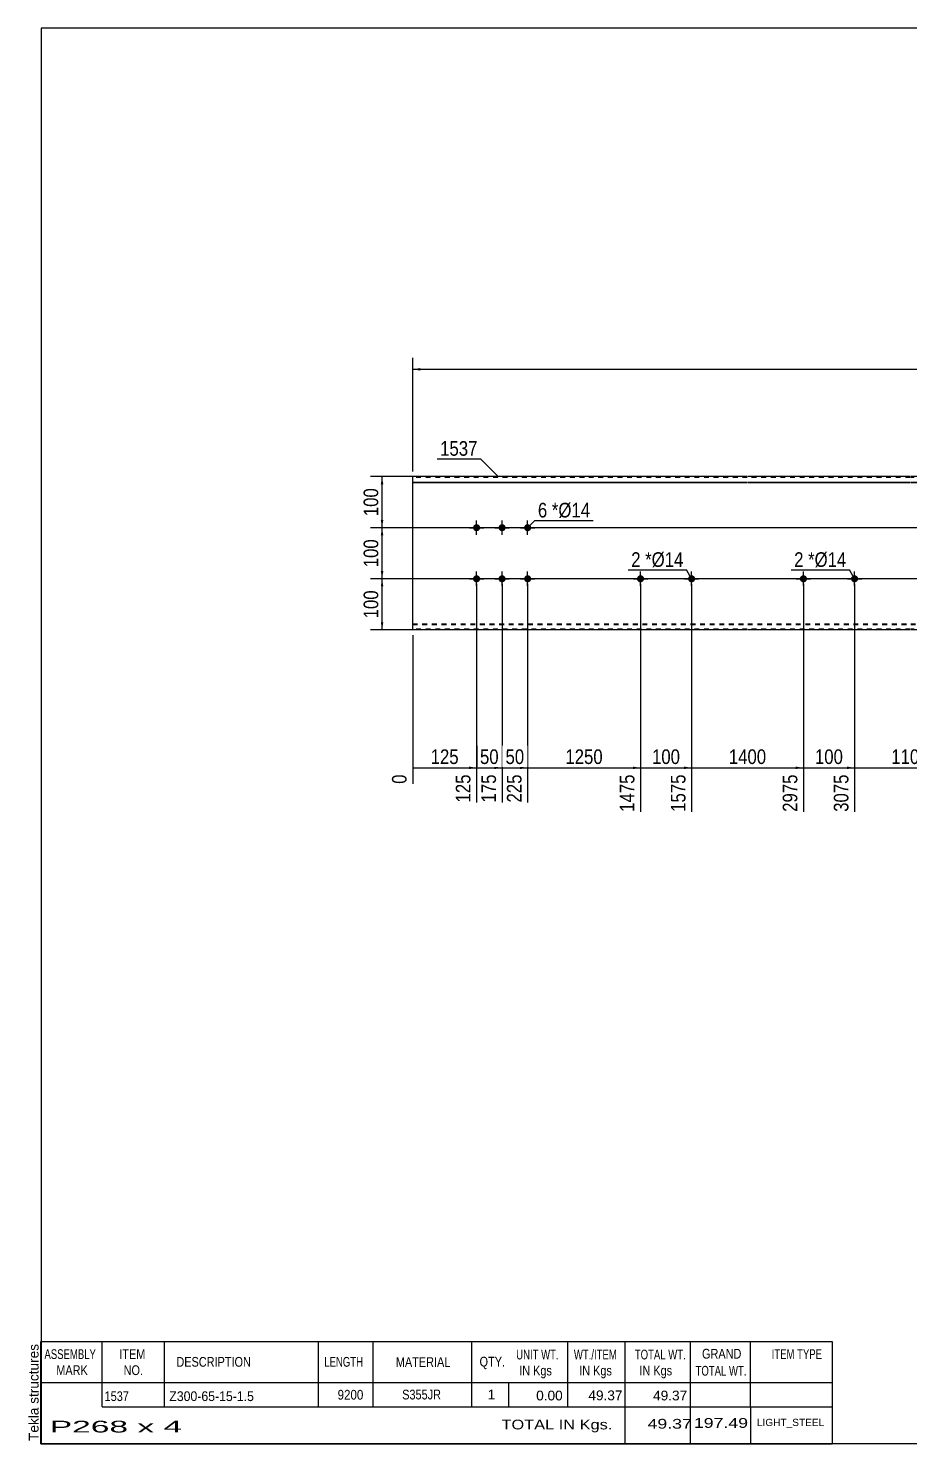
# Model space of a CAD drawing. Header units: millimetres. Extents: x -75 to 327, y -174 to 103.
# Drawn here: x -75.3 to 97.1, y -174.3 to 102.7 of the extents above; entities that cross this region are included whole.
import ezdxf

# ---------------------------------------------------------------- set-up
doc = ezdxf.new("R2010")
doc.units = ezdxf.units.MM
doc.linetypes.add('DXK_LINE_DOT1', pattern=[1.8814, 0.9407, -0.9407])
doc.styles.add('Arial', font='ARIAL.TTF', dxfattribs={"height": 0.2})
doc.styles.add('Arial Narrow', font='ARIALN.TTF', dxfattribs={"height": 0.2})

# ---------------------------------------------------------------- blocks, each defined once
blk = doc.blocks.new('Unknown-628701418-1200')
at = {"color": 5, "linetype": 'Continuous'}
for p, q in [((327.25, 102.75), (-72.75, 102.75)), ((-72.75, 102.75), (-72.75, -174.25)), ((327.25, -174.25), (327.25, 102.75)), ((-72.75, -174.25), (327.25, -174.25))]:
    blk.add_line(p, q, dxfattribs=at)
at = {"color": 174, "linetype": 'Continuous', "style": 'Arial'}
blk.add_text('Tekla structures', height=1.9102, rotation=90, dxfattribs=at).set_placement((-73.25, -173.75))
blk = doc.blocks.new('Bolt-628701418-1304 - 1220')
at = {"linetype": 'Continuous'}
for points in [[(44.6, -4.3, -1), (44.6, -5.7, -1)], [(54.6, -4.3, -1), (54.6, -5.7, -1)]]:
    blk.add_hatch(color=3, dxfattribs=at).paths.add_polyline_path(points)
at = {"color": 3, "linetype": 'Continuous'}
for p, q in [((43.2, -5), (46, -5)), ((44.6, -6.4), (44.6, -3.6)), ((53.2, -5), (56, -5)), ((54.6, -6.4), (54.6, -3.6))]:
    blk.add_line(p, q, dxfattribs=at)
blk = doc.blocks.new('Bolt-628701418-1309 - 1220')
at = {"linetype": 'Continuous'}
for points in [[(76.5, -4.3, -1), (76.5, -5.7, -1)], [(86.5, -4.3, -1), (86.5, -5.7, -1)]]:
    blk.add_hatch(color=3, dxfattribs=at).paths.add_polyline_path(points)
at = {"color": 3, "linetype": 'Continuous'}
for p, q in [((75.1, -5), (77.9, -5)), ((76.5, -6.4), (76.5, -3.6)), ((85.1, -5), (87.9, -5)), ((86.5, -6.4), (86.5, -3.6))]:
    blk.add_line(p, q, dxfattribs=at)
blk = doc.blocks.new('Bolt-628701418-1324 - 1220')
at = {"linetype": 'Continuous'}
for points in [[(11.8, 5, -1), (13.2, 5, -1)], [(16.8, 5, -1), (18.2, 5, -1)], [(21.8, 5, -1), (23.2, 5, -1)], [(11.8, -5, -1), (13.2, -5, -1)], [(16.8, -5, -1), (18.2, -5, -1)], [(21.8, -5, -1), (23.2, -5, -1)]]:
    blk.add_hatch(color=3, dxfattribs=at).paths.add_polyline_path(points)
at = {"color": 3, "linetype": 'Continuous'}
for p, q in [((12.5, 3.6), (12.5, 6.4)), ((17.5, 3.6), (17.5, 6.4)), ((22.5, 3.6), (22.5, 6.4)), ((11.1, 5), (13.9, 5)), ((16.1, 5), (18.9, 5)), ((21.1, 5), (23.9, 5)), ((11.1, -5), (13.9, -5)), ((12.5, -6.4), (12.5, -3.6)), ((16.1, -5), (18.9, -5)), ((17.5, -6.4), (17.5, -3.6)), ((21.1, -5), (23.9, -5)), ((22.5, -6.4), (22.5, -3.6))]:
    blk.add_line(p, q, dxfattribs=at)
blk = doc.blocks.new('Part-628701418-1340 - 1220')
at = {"color": 2, "linetype": 'Continuous'}
for p, q in [((0, -15), (0, 15)), ((33.6, 15), (0, 15)), ((0, 13.94), (33.6, 13.94)), ((65.5, 15), (33.7, 15)), ((33.7, 13.94), (65.5, 13.94)), ((97.4, 15), (65.6, 15)), ((65.6, 13.94), (97.4, 13.94)), ((118.9, 15), (97.5, 15)), ((97.5, 13.94), (118.9, 13.94)), ((150.8, 15), (119, 15)), ((119, 13.94), (150.8, 13.94)), ((182.7, 15), (150.9, 15)), ((150.9, 13.94), (182.7, 13.94)), ((234.79, 15), (182.8, 15)), ((182.8, 13.94), (234.79, 13.94)), ((278.49, 15), (234.89, 15)), ((234.89, 13.94), (278.49, 13.94)), ((292.18, 15), (278.59, 15)), ((278.59, 13.94), (292.18, 13.94)), ((292.18, 15), (292.18, -15)), ((0, 13.83), (33.6, 13.83)), ((33.7, 13.83), (65.5, 13.83)), ((65.6, 13.83), (97.4, 13.83)), ((97.5, 13.83), (118.9, 13.83)), ((119, 13.83), (150.8, 13.83)), ((150.9, 13.83), (182.7, 13.83)), ((182.8, 13.83), (234.79, 13.83)), ((234.89, 13.83), (278.49, 13.83)), ((278.59, 13.83), (292.18, 13.83)), ((33.6, -15), (0, -15)), ((65.5, -15), (33.7, -15)), ((97.4, -15), (65.6, -15)), ((118.9, -15), (97.5, -15)), ((150.8, -15), (119, -15)), ((182.7, -15), (150.9, -15)), ((234.79, -15), (182.8, -15)), ((278.49, -15), (234.89, -15)), ((292.18, -15), (278.59, -15))]:
    blk.add_line(p, q, dxfattribs=at)
at = {"color": 7, "linetype": 'DXK_LINE_DOT1'}
for p, q in [((33.6, 14.85), (0, 14.85)), ((65.5, 14.85), (33.7, 14.85)), ((97.4, 14.85), (65.6, 14.85)), ((118.9, 14.85), (97.5, 14.85)), ((150.8, 14.85), (119, 14.85)), ((182.7, 14.85), (150.9, 14.85)), ((234.79, 14.85), (182.8, 14.85)), ((278.49, 14.85), (234.89, 14.85)), ((292.18, 14.85), (278.59, 14.85)), ((0, -13.84), (33.6, -13.84)), ((33.7, -13.84), (65.5, -13.84)), ((65.6, -13.84), (97.4, -13.84)), ((97.5, -13.84), (118.9, -13.84)), ((119, -13.84), (150.8, -13.84)), ((150.9, -13.84), (182.7, -13.84)), ((182.8, -13.84), (234.79, -13.84)), ((234.89, -13.84), (278.49, -13.84)), ((278.59, -13.84), (292.18, -13.84)), ((0, -13.94), (33.6, -13.94)), ((33.6, -14.85), (0, -14.85)), ((33.7, -13.94), (65.5, -13.94)), ((65.5, -14.85), (33.7, -14.85)), ((65.6, -13.94), (97.4, -13.94)), ((97.4, -14.85), (65.6, -14.85)), ((97.5, -13.94), (118.9, -13.94)), ((118.9, -14.85), (97.5, -14.85)), ((119, -13.94), (150.8, -13.94)), ((150.8, -14.85), (119, -14.85)), ((150.9, -13.94), (182.7, -13.94)), ((182.7, -14.85), (150.9, -14.85)), ((182.8, -13.94), (234.79, -13.94)), ((234.79, -14.85), (182.8, -14.85)), ((234.89, -13.94), (278.49, -13.94)), ((278.49, -14.85), (234.89, -14.85)), ((278.59, -13.94), (292.18, -13.94)), ((292.18, -14.85), (278.59, -14.85))]:
    blk.add_line(p, q, dxfattribs=at)
blk = doc.blocks.new('StraightDimension-628701418-2064 - 1220')
at = {"linetype": 'Continuous'}
blk.add_hatch(color=7, dxfattribs=at).paths.add_polyline_path([(16, -41.75), (17.5, -42), (16, -42.25)])
at = {"color": 7, "linetype": 'Continuous'}
for p, q in [((12.5, -6), (12.5, -48.78)), ((17.5, -6), (17.5, -48.78)), ((12.5, -42), (17.5, -42))]:
    blk.add_line(p, q, dxfattribs=at)
at = {"color": 0}
blk.add_wipeout([(17.43, -41.85), (17.43, -37.65), (12.57, -37.65), (12.57, -41.85)], dxfattribs=at)
at = {"color": 3, "style": 'Arial Narrow'}
blk.add_text('50', height=2.863, dxfattribs=at).set_placement((13.17, -41.25))
at = {"color": 0, "linetype": 'Continuous'}
blk.add_wipeout([(16.9, -42.7), (12.7, -42.7), (12.7, -49.38), (16.9, -49.38)], dxfattribs=at)
at = {"color": 3, "linetype": 'Continuous', "style": 'Arial Narrow'}
blk.add_text('175', height=2.863, rotation=90.0002, dxfattribs=at).set_placement((16.3, -48.78))
blk = doc.blocks.new('StraightDimension-628701418-2059 - 1220')
at = {"linetype": 'Continuous'}
blk.add_hatch(color=7, dxfattribs=at).paths.add_polyline_path([(85, -41.75), (86.5, -42), (85, -42.25)])
at = {"color": 7, "linetype": 'Continuous'}
for p, q in [((76.5, -6), (76.5, -50.61)), ((86.5, -6), (86.5, -50.61)), ((76.5, -42), (86.5, -42))]:
    blk.add_line(p, q, dxfattribs=at)
at = {"color": 0}
blk.add_wipeout([(84.84, -41.85), (84.84, -37.65), (78.15, -37.65), (78.15, -41.85)], dxfattribs=at)
at = {"color": 3, "style": 'Arial Narrow'}
blk.add_text('100', height=2.863, dxfattribs=at).set_placement((78.75, -41.25))
at = {"color": 0, "linetype": 'Continuous'}
blk.add_wipeout([(85.9, -42.7), (81.7, -42.7), (81.7, -51.21), (85.9, -51.21)], dxfattribs=at)
at = {"color": 3, "linetype": 'Continuous', "style": 'Arial Narrow'}
blk.add_text('3075', height=2.863, rotation=90.0002, dxfattribs=at).set_placement((85.3, -50.61))
blk = doc.blocks.new('StraightDimension-628701418-2060 - 1220')
at = {"linetype": 'Continuous'}
blk.add_hatch(color=7, dxfattribs=at).paths.add_polyline_path([(75, -41.75), (76.5, -42), (75, -42.25)])
at = {"color": 7, "linetype": 'Continuous'}
for p, q in [((54.6, -6), (54.6, -50.61)), ((76.5, -6), (76.5, -50.61)), ((54.6, -42), (76.5, -42))]:
    blk.add_line(p, q, dxfattribs=at)
at = {"color": 0}
blk.add_wipeout([(69.8, -41.85), (69.8, -37.65), (61.29, -37.65), (61.29, -41.85)], dxfattribs=at)
at = {"color": 0, "linetype": 'Continuous'}
blk.add_wipeout([(75.9, -42.7), (71.7, -42.7), (71.7, -51.21), (75.9, -51.21)], dxfattribs=at)
at = {"color": 3, "style": 'Arial Narrow'}
blk.add_text('1400', height=2.863, dxfattribs=at).set_placement((61.89, -41.25))
at = {"color": 3, "linetype": 'Continuous', "style": 'Arial Narrow'}
blk.add_text('2975', height=2.863, rotation=90.0002, dxfattribs=at).set_placement((75.3, -50.61))
blk = doc.blocks.new('StraightDimension-628701418-2058 - 1220')
at = {"linetype": 'Continuous'}
blk.add_hatch(color=7, dxfattribs=at).paths.add_polyline_path([(106.7, -41.75), (108.2, -42), (106.7, -42.25)])
at = {"color": 7, "linetype": 'Continuous'}
for p, q in [((86.5, -6), (86.5, -50.61)), ((108.2, -6), (108.2, -50.61)), ((86.5, -42), (108.2, -42))]:
    blk.add_line(p, q, dxfattribs=at)
at = {"color": 0}
blk.add_wipeout([(101.6, -41.85), (101.6, -37.65), (93.09, -37.65), (93.09, -41.85)], dxfattribs=at)
at = {"color": 0, "linetype": 'Continuous'}
blk.add_wipeout([(107.6, -42.7), (103.4, -42.7), (103.4, -51.21), (107.6, -51.21)], dxfattribs=at)
at = {"color": 3, "style": 'Arial Narrow'}
blk.add_text('1100', height=2.863, dxfattribs=at).set_placement((93.69, -41.25))
at = {"color": 3, "linetype": 'Continuous', "style": 'Arial Narrow'}
blk.add_text('4175', height=2.863, rotation=90.0002, dxfattribs=at).set_placement((107, -50.61))
blk = doc.blocks.new('StraightDimension-628701418-1370 - 1220')
at = {"linetype": 'Continuous'}
for points in [[(-6.25, -6.5), (-6, -5), (-5.75, -6.5)], [(-5.75, -13.5), (-6, -15), (-6.25, -13.5)]]:
    blk.add_hatch(color=7, dxfattribs=at).paths.add_polyline_path(points)
at = {"color": 7, "linetype": 'Continuous'}
for p, q in [((222.69, -5), (-8.25, -5)), ((-6, -15), (-6, -5)), ((11.5, -15), (-8.25, -15))]:
    blk.add_line(p, q, dxfattribs=at)
at = {"color": 0}
blk.add_wipeout([(-6.15, -6.66), (-10.35, -6.66), (-10.35, -13.34), (-6.15, -13.34)], dxfattribs=at)
at = {"color": 3, "style": 'Arial Narrow'}
blk.add_text('100', height=2.863, rotation=90.0002, dxfattribs=at).set_placement((-6.75, -12.74))
blk = doc.blocks.new('StraightDimension-628701418-1357 - 1220')
at = {"linetype": 'Continuous'}
for points in [[(1.5, 35.75), (0, 36), (1.5, 36.25)], [(290.68, 36.25), (292.18, 36), (290.68, 35.75)]]:
    blk.add_hatch(color=7, dxfattribs=at).paths.add_polyline_path(points)
at = {"color": 7, "linetype": 'Continuous'}
for p, q in [((0, 16), (0, 38.25)), ((292.18, 16), (292.18, 38.25)), ((0, 36), (292.18, 36))]:
    blk.add_line(p, q, dxfattribs=at)
at = {"color": 0}
blk.add_wipeout([(150.35, 36.15), (150.35, 40.35), (141.84, 40.35), (141.84, 36.15)], dxfattribs=at)
at = {"color": 3, "style": 'Arial Narrow'}
blk.add_text('9200', height=2.863, dxfattribs=at).set_placement((142.44, 36.75))
blk = doc.blocks.new('StraightDimension-628701418-1387 - 1220')
at = {"linetype": 'Continuous'}
for points in [[(-6.25, 3.5), (-6, 5), (-5.75, 3.5)], [(-5.75, -3.5), (-6, -5), (-6.25, -3.5)]]:
    blk.add_hatch(color=7, dxfattribs=at).paths.add_polyline_path(points)
at = {"color": 7, "linetype": 'Continuous'}
for p, q in [((222.69, 5), (-8.25, 5)), ((-6, -5), (-6, 5)), ((222.69, -5), (-8.25, -5))]:
    blk.add_line(p, q, dxfattribs=at)
at = {"color": 0}
blk.add_wipeout([(-6.15, 3.34), (-10.35, 3.34), (-10.35, -3.34), (-6.15, -3.34)], dxfattribs=at)
at = {"color": 3, "style": 'Arial Narrow'}
blk.add_text('100', height=2.863, rotation=90.0002, dxfattribs=at).set_placement((-6.75, -2.74))
blk = doc.blocks.new('StraightDimension-628701418-1403 - 1220')
at = {"linetype": 'Continuous'}
for points in [[(-6.25, 13.5), (-6, 15), (-5.75, 13.5)], [(-5.75, 6.5), (-6, 5), (-6.25, 6.5)]]:
    blk.add_hatch(color=7, dxfattribs=at).paths.add_polyline_path(points)
at = {"color": 7, "linetype": 'Continuous'}
for p, q in [((11.5, 15), (-8.25, 15)), ((-6, 5), (-6, 15)), ((222.69, 5), (-8.25, 5))]:
    blk.add_line(p, q, dxfattribs=at)
at = {"color": 0}
blk.add_wipeout([(-6.15, 13.34), (-10.35, 13.34), (-10.35, 6.66), (-6.15, 6.66)], dxfattribs=at)
at = {"color": 3, "style": 'Arial Narrow'}
blk.add_text('100', height=2.863, rotation=90.0002, dxfattribs=at).set_placement((-6.75, 7.26))
blk = doc.blocks.new('StraightDimension-628701418-2061 - 1220')
at = {"linetype": 'Continuous'}
blk.add_hatch(color=7, dxfattribs=at).paths.add_polyline_path([(53.1, -41.75), (54.6, -42), (53.1, -42.25)])
at = {"color": 7, "linetype": 'Continuous'}
for p, q in [((44.6, -6), (44.6, -50.61)), ((54.6, -6), (54.6, -50.61)), ((44.6, -42), (54.6, -42))]:
    blk.add_line(p, q, dxfattribs=at)
at = {"color": 0}
blk.add_wipeout([(52.94, -41.85), (52.94, -37.65), (46.25, -37.65), (46.25, -41.85)], dxfattribs=at)
at = {"color": 3, "style": 'Arial Narrow'}
blk.add_text('100', height=2.863, dxfattribs=at).set_placement((46.85, -41.25))
at = {"color": 0, "linetype": 'Continuous'}
blk.add_wipeout([(54, -42.7), (49.8, -42.7), (49.8, -51.21), (54, -51.21)], dxfattribs=at)
at = {"color": 3, "linetype": 'Continuous', "style": 'Arial Narrow'}
blk.add_text('1575', height=2.863, rotation=90.0002, dxfattribs=at).set_placement((53.4, -50.61))
blk = doc.blocks.new('StraightDimension-628701418-2062 - 1220')
at = {"linetype": 'Continuous'}
blk.add_hatch(color=7, dxfattribs=at).paths.add_polyline_path([(43.1, -41.75), (44.6, -42), (43.1, -42.25)])
at = {"color": 7, "linetype": 'Continuous'}
for p, q in [((22.5, -6), (22.5, -48.78)), ((44.6, -6), (44.6, -50.61)), ((22.5, -42), (44.6, -42))]:
    blk.add_line(p, q, dxfattribs=at)
at = {"color": 0}
blk.add_wipeout([(37.8, -41.85), (37.8, -37.65), (29.29, -37.65), (29.29, -41.85)], dxfattribs=at)
at = {"color": 0, "linetype": 'Continuous'}
blk.add_wipeout([(44, -42.7), (39.8, -42.7), (39.8, -51.21), (44, -51.21)], dxfattribs=at)
at = {"color": 3, "style": 'Arial Narrow'}
blk.add_text('1250', height=2.863, dxfattribs=at).set_placement((29.89, -41.25))
at = {"color": 3, "linetype": 'Continuous', "style": 'Arial Narrow'}
blk.add_text('1475', height=2.863, rotation=90.0002, dxfattribs=at).set_placement((43.4, -50.61))
blk = doc.blocks.new('StraightDimension-628701418-2063 - 1220')
at = {"linetype": 'Continuous'}
blk.add_hatch(color=7, dxfattribs=at).paths.add_polyline_path([(21, -41.75), (22.5, -42), (21, -42.25)])
at = {"color": 7, "linetype": 'Continuous'}
for p, q in [((17.5, -6), (17.5, -48.78)), ((22.5, -6), (22.5, -48.78)), ((17.5, -42), (22.5, -42))]:
    blk.add_line(p, q, dxfattribs=at)
at = {"color": 0}
blk.add_wipeout([(22.43, -41.85), (22.43, -37.65), (17.57, -37.65), (17.57, -41.85)], dxfattribs=at)
at = {"color": 3, "style": 'Arial Narrow'}
blk.add_text('50', height=2.863, dxfattribs=at).set_placement((18.17, -41.25))
at = {"color": 0, "linetype": 'Continuous'}
blk.add_wipeout([(21.9, -42.7), (17.7, -42.7), (17.7, -49.38), (21.9, -49.38)], dxfattribs=at)
at = {"color": 3, "linetype": 'Continuous', "style": 'Arial Narrow'}
blk.add_text('225', height=2.863, rotation=90.0002, dxfattribs=at).set_placement((21.3, -48.78))
blk = doc.blocks.new('StraightDimension-628701418-2065 - 1220')
at = {"linetype": 'Continuous'}
blk.add_hatch(color=7, dxfattribs=at).paths.add_polyline_path([(11, -41.75), (12.5, -42), (11, -42.25)])
at = {"color": 7, "linetype": 'Continuous'}
for p, q in [((12.5, -6), (12.5, -48.78)), ((0, -16), (0, -45.13)), ((0, -42), (12.5, -42))]:
    blk.add_line(p, q, dxfattribs=at)
at = {"color": 0}
blk.add_wipeout([(9.59, -41.85), (9.59, -37.65), (2.91, -37.65), (2.91, -41.85)], dxfattribs=at)
at = {"color": 0, "linetype": 'Continuous'}
blk.add_wipeout([(-0.6, -42.7), (-4.8, -42.7), (-4.8, -45.73), (-0.6, -45.73)], dxfattribs=at)
at = {"color": 3, "style": 'Arial Narrow'}
blk.add_text('125', height=2.863, dxfattribs=at).set_placement((3.51, -41.25))
at = {"color": 3, "linetype": 'Continuous', "style": 'Arial Narrow'}
blk.add_text('0', height=2.86, rotation=90.0002, dxfattribs=at).set_placement((-1.2, -45.13))
at = {"color": 0, "linetype": 'Continuous'}
blk.add_wipeout([(11.9, -42.7), (7.7, -42.7), (7.7, -49.38), (11.9, -49.38)], dxfattribs=at)
at = {"color": 3, "linetype": 'Continuous', "style": 'Arial Narrow'}
blk.add_text('125', height=2.863, rotation=90.0002, dxfattribs=at).set_placement((11.3, -48.78))
blk = doc.blocks.new('CBS_BOM-628701418-2233')
at = {"color": 7, "linetype": 'Continuous'}
for p, q in [((-72.78, -162.28), (-72.78, -154.28)), ((-72.78, -154.28), (82.14, -154.28)), ((-60.78, -162.28), (-60.78, -154.28)), ((-48.59, -162.28), (-48.59, -154.28)), ((-18.43, -162.28), (-18.43, -154.28)), ((-7.75, -162.28), (-7.75, -154.28)), ((11.57, -162.28), (11.57, -154.28)), ((30.37, -162.28), (30.37, -154.28)), ((41.58, -162.28), (41.58, -154.28)), ((54.37, -162.28), (54.37, -154.28)), ((66.12, -162.28), (66.12, -154.28)), ((82.14, -154.29), (82.14, -162.27)), ((-72.78, -162.28), (82.14, -162.28)), ((-72.78, -167.08), (-72.78, -162.28)), ((-60.78, -167.08), (-60.78, -162.28)), ((-48.59, -167.08), (-48.59, -162.28)), ((-18.43, -167.08), (-18.43, -162.28)), ((-7.75, -167.08), (-7.75, -162.28)), ((11.57, -167.08), (11.57, -162.28)), ((18.83, -167.08), (18.83, -162.28)), ((30.37, -167.08), (30.37, -162.28)), ((41.58, -167.08), (41.58, -162.28)), ((54.37, -167.08), (54.37, -162.28)), ((66.14, -167.08), (66.14, -162.28)), ((82.14, -162.29), (82.14, -167.08)), ((-72.78, -174.28), (-72.78, -167.1)), ((-60.78, -167.08), (82.14, -167.08)), ((41.58, -174.28), (41.58, -167.1)), ((54.37, -174.28), (54.37, -167.1)), ((66.18, -174.28), (66.18, -167.1)), ((82.14, -167.08), (82.14, -174.28)), ((-72.78, -174.28), (82.14, -174.28))]:
    blk.add_line(p, q, dxfattribs=at)
at = {"color": 3, "linetype": 'Continuous', "style": 'Arial'}
for s, height, width, p in [('ASSEMBLY', 1.91, 0.7, (-72.1, -157.71)), ('ITEM', 1.91, 0.8, (-57.45, -157.71)), ('DESCRIPTION', 1.9102, 0.8, (-46.27, -159.22)), ('LENGTH', 1.91, 0.7, (-17.32, -159.22)), ('MATERIAL', 1.91, 0.8, (-3.3, -159.26)), ('QTY.', 1.91, 0.8, (13.09, -159.18)), ('UNIT WT.', 1.91, 0.7, (20.26, -157.79)), ('WT./ITEM', 1.91, 0.7, (31.55, -157.79)), ('TOTAL WT.', 1.91, 0.7, (43.49, -157.79)), ('GRAND', 1.91, 0.8, (56.64, -157.63)), ('ITEM TYPE', 1.91, 0.7, (70.28, -157.7)), ('MARK', 1.91, 0.8, (-69.78, -160.85)), ('NO.', 1.91, 0.8, (-56.6, -160.85)), ('IN Kgs', 1.91, 0.8, (20.84, -160.92)), ('IN Kgs', 1.91, 0.8, (32.59, -160.92)), ('IN Kgs', 1.91, 0.8, (44.38, -160.92)), ('TOTAL WT.', 1.91, 0.7, (55.38, -160.97))]:
    blk.add_text(s, height=height, dxfattribs=dict(at, width=width)).set_placement(p)
at = {"color": 7, "linetype": 'Continuous', "style": 'Arial'}
for s, height, width, p in [('1537', 1.91, 0.8, (-60.32, -165.94)), ('Z300-65-15-1.5', 1.9102, 0.9, (-47.65, -165.94)), ('9200', 1.91, 0.85, (-14.71, -165.66)), ('S355JR', 1.91, 0.8, (-2.06, -165.62))]:
    blk.add_text(s, height=height, dxfattribs=dict(at, width=width)).set_placement(p)
for s, p in [('1', (14.66, -165.62)), ('0.00', (24.17, -165.81)), ('49.37', (34.39, -165.78)), ('49.37', (47.06, -165.81))]:
    blk.add_text(s, height=1.91, dxfattribs=at).set_placement(p)
at = {"color": 6, "linetype": 'Continuous', "style": 'Arial'}
for s, height, width, p in [('P268 x 4', 2.292, 2.05, (-71.06, -172.09)), ('TOTAL IN Kgs.', 1.9102, 1.2, (17.38, -171.49)), ('49.37', 1.91, 1.3, (45.97, -171.34)), ('197.49', 1.91, 1.3, (55.04, -171.18))]:
    blk.add_text(s, height=height, dxfattribs=dict(at, width=width)).set_placement(p)
blk.add_text('LIGHT_STEEL', height=1.4135, dxfattribs=at).set_placement((67.39, -170.83))
blk = doc.blocks.new('Mark-628701418-1320 - 1220')
at = {"color": 0}
blk.add_wipeout([(26.34, 7.01), (26.34, 10.01), (24.51, 10.01), (24.51, 7.01)], dxfattribs=at)
blk.add_wipeout([(26.34, 7.01), (26.34, 10.01), (24.51, 10.01), (24.51, 7.01)], dxfattribs=at)
at = {"color": 7, "linetype": 'Continuous'}
blk.add_line((22.5, 5), (23.91, 6.41), dxfattribs=at)
at = {"color": 0}
blk.add_wipeout([(28.52, 7.01), (28.52, 10.01), (27.24, 10.01), (27.24, 7.01)], dxfattribs=at)
blk.add_wipeout([(28.52, 7.01), (28.52, 10.01), (27.24, 10.01), (27.24, 7.01)], dxfattribs=at)
at = {"color": 3, "style": 'Arial Narrow'}
blk.add_text('6', height=2.86, dxfattribs=at).set_placement((24.51, 7.01))
at = {"color": 0}
blk.add_wipeout([(34.73, 7.01), (34.73, 10.01), (28.52, 10.01), (28.52, 7.01)], dxfattribs=at)
blk.add_wipeout([(34.73, 7.01), (34.73, 10.01), (28.52, 10.01), (28.52, 7.01)], dxfattribs=at)
at = {"color": 7, "linetype": 'Continuous'}
blk.add_line((23.91, 6.41), (35.33, 6.41), dxfattribs=at)
at = {"color": 3, "style": 'Arial Narrow'}
for s, height, p in [('*', 2.86, (27.24, 7.01)), ('Ø14', 2.863, (28.52, 7.01))]:
    blk.add_text(s, height=height, dxfattribs=at).set_placement(p)
blk = doc.blocks.new('Mark-628701418-1300 - 1220')
at = {"color": 0}
blk.add_wipeout([(44.61, -2.67), (44.61, 0.33), (42.78, 0.33), (42.78, -2.67)], dxfattribs=at)
blk.add_wipeout([(44.61, -2.67), (44.61, 0.33), (42.78, 0.33), (42.78, -2.67)], dxfattribs=at)
blk.add_wipeout([(46.78, -2.67), (46.78, 0.33), (45.51, 0.33), (45.51, -2.67)], dxfattribs=at)
blk.add_wipeout([(46.78, -2.67), (46.78, 0.33), (45.51, 0.33), (45.51, -2.67)], dxfattribs=at)
at = {"color": 3, "style": 'Arial Narrow'}
blk.add_text('2', height=2.86, dxfattribs=at).set_placement((42.78, -2.67))
at = {"color": 0}
blk.add_wipeout([(53, -2.67), (53, 0.33), (46.78, 0.33), (46.78, -2.67)], dxfattribs=at)
blk.add_wipeout([(53, -2.67), (53, 0.33), (46.78, 0.33), (46.78, -2.67)], dxfattribs=at)
at = {"color": 7, "linetype": 'Continuous'}
for p in [(42.18, -3.27), (54.6, -5)]:
    blk.add_line(p, (53.6, -3.27), dxfattribs=at)
at = {"color": 3, "style": 'Arial Narrow'}
for s, height, p in [('*', 2.86, (45.51, -2.67)), ('Ø14', 2.863, (46.78, -2.67))]:
    blk.add_text(s, height=height, dxfattribs=at).set_placement(p)
blk = doc.blocks.new('Mark-628701418-1305 - 1220')
at = {"color": 0}
blk.add_wipeout([(76.51, -2.67), (76.51, 0.33), (74.68, 0.33), (74.68, -2.67)], dxfattribs=at)
blk.add_wipeout([(76.51, -2.67), (76.51, 0.33), (74.68, 0.33), (74.68, -2.67)], dxfattribs=at)
blk.add_wipeout([(78.68, -2.67), (78.68, 0.33), (77.41, 0.33), (77.41, -2.67)], dxfattribs=at)
blk.add_wipeout([(78.68, -2.67), (78.68, 0.33), (77.41, 0.33), (77.41, -2.67)], dxfattribs=at)
at = {"color": 3, "style": 'Arial Narrow'}
blk.add_text('2', height=2.86, dxfattribs=at).set_placement((74.68, -2.67))
at = {"color": 0}
blk.add_wipeout([(84.9, -2.67), (84.9, 0.33), (78.68, 0.33), (78.68, -2.67)], dxfattribs=at)
blk.add_wipeout([(84.9, -2.67), (84.9, 0.33), (78.68, 0.33), (78.68, -2.67)], dxfattribs=at)
at = {"color": 7, "linetype": 'Continuous'}
for p in [(74.08, -3.27), (86.5, -5)]:
    blk.add_line(p, (85.5, -3.27), dxfattribs=at)
at = {"color": 3, "style": 'Arial Narrow'}
for s, height, p in [('*', 2.86, (77.41, -2.67)), ('Ø14', 2.863, (78.68, -2.67))]:
    blk.add_text(s, height=height, dxfattribs=at).set_placement(p)
blk = doc.blocks.new('Mark-628701418-1336 - 1220')
at = {"color": 0}
blk.add_wipeout([(12.69, 19.08), (12.69, 22.08), (5.37, 22.08), (5.37, 19.08)], dxfattribs=at)
blk.add_wipeout([(12.69, 19.08), (12.69, 22.08), (5.37, 22.08), (5.37, 19.08)], dxfattribs=at)
at = {"color": 7, "linetype": 'Continuous'}
for p in [(4.77, 18.48), (16.82, 14.95)]:
    blk.add_line(p, (13.29, 18.48), dxfattribs=at)
at = {"color": 3, "style": 'Arial Narrow'}
blk.add_text('1537', height=2.863, dxfattribs=at).set_placement((5.37, 19.08))

msp = doc.modelspace()

# ---------------------------------------------------------------- block references
for name in ['Unknown-628701418-1200', 'Part-628701418-1340 - 1220', 'Bolt-628701418-1324 - 1220', 'Bolt-628701418-1304 - 1220', 'Bolt-628701418-1309 - 1220', 'CBS_BOM-628701418-2233']:
    msp.add_blockref(name, (0, 0))

# ---------------------------------------------------------------- next in the draw order: block references
for name in ['StraightDimension-628701418-1357 - 1220', 'StraightDimension-628701418-2064 - 1220', 'StraightDimension-628701418-2059 - 1220']:
    msp.add_blockref(name, (0, 0))

# ---------------------------------------------------------------- next in the draw order: block references
for name in ['StraightDimension-628701418-2060 - 1220', 'StraightDimension-628701418-2058 - 1220']:
    msp.add_blockref(name, (0, 0))

# ---------------------------------------------------------------- next in the draw order: block references
msp.add_blockref('StraightDimension-628701418-1370 - 1220', (0, 0))

# ---------------------------------------------------------------- next in the draw order: block references
msp.add_blockref('StraightDimension-628701418-1387 - 1220', (0, 0))

# ---------------------------------------------------------------- next in the draw order: block references
for name in ['StraightDimension-628701418-1403 - 1220', 'Mark-628701418-1305 - 1220', 'StraightDimension-628701418-2065 - 1220', 'StraightDimension-628701418-2061 - 1220']:
    msp.add_blockref(name, (0, 0))

# ---------------------------------------------------------------- next in the draw order: block references
for name in ['Mark-628701418-1336 - 1220', 'Mark-628701418-1320 - 1220', 'StraightDimension-628701418-2062 - 1220']:
    msp.add_blockref(name, (0, 0))

# ---------------------------------------------------------------- next in the draw order: block references
for name in ['Mark-628701418-1300 - 1220', 'StraightDimension-628701418-2063 - 1220']:
    msp.add_blockref(name, (0, 0))

doc.saveas('drawing.dxf')
